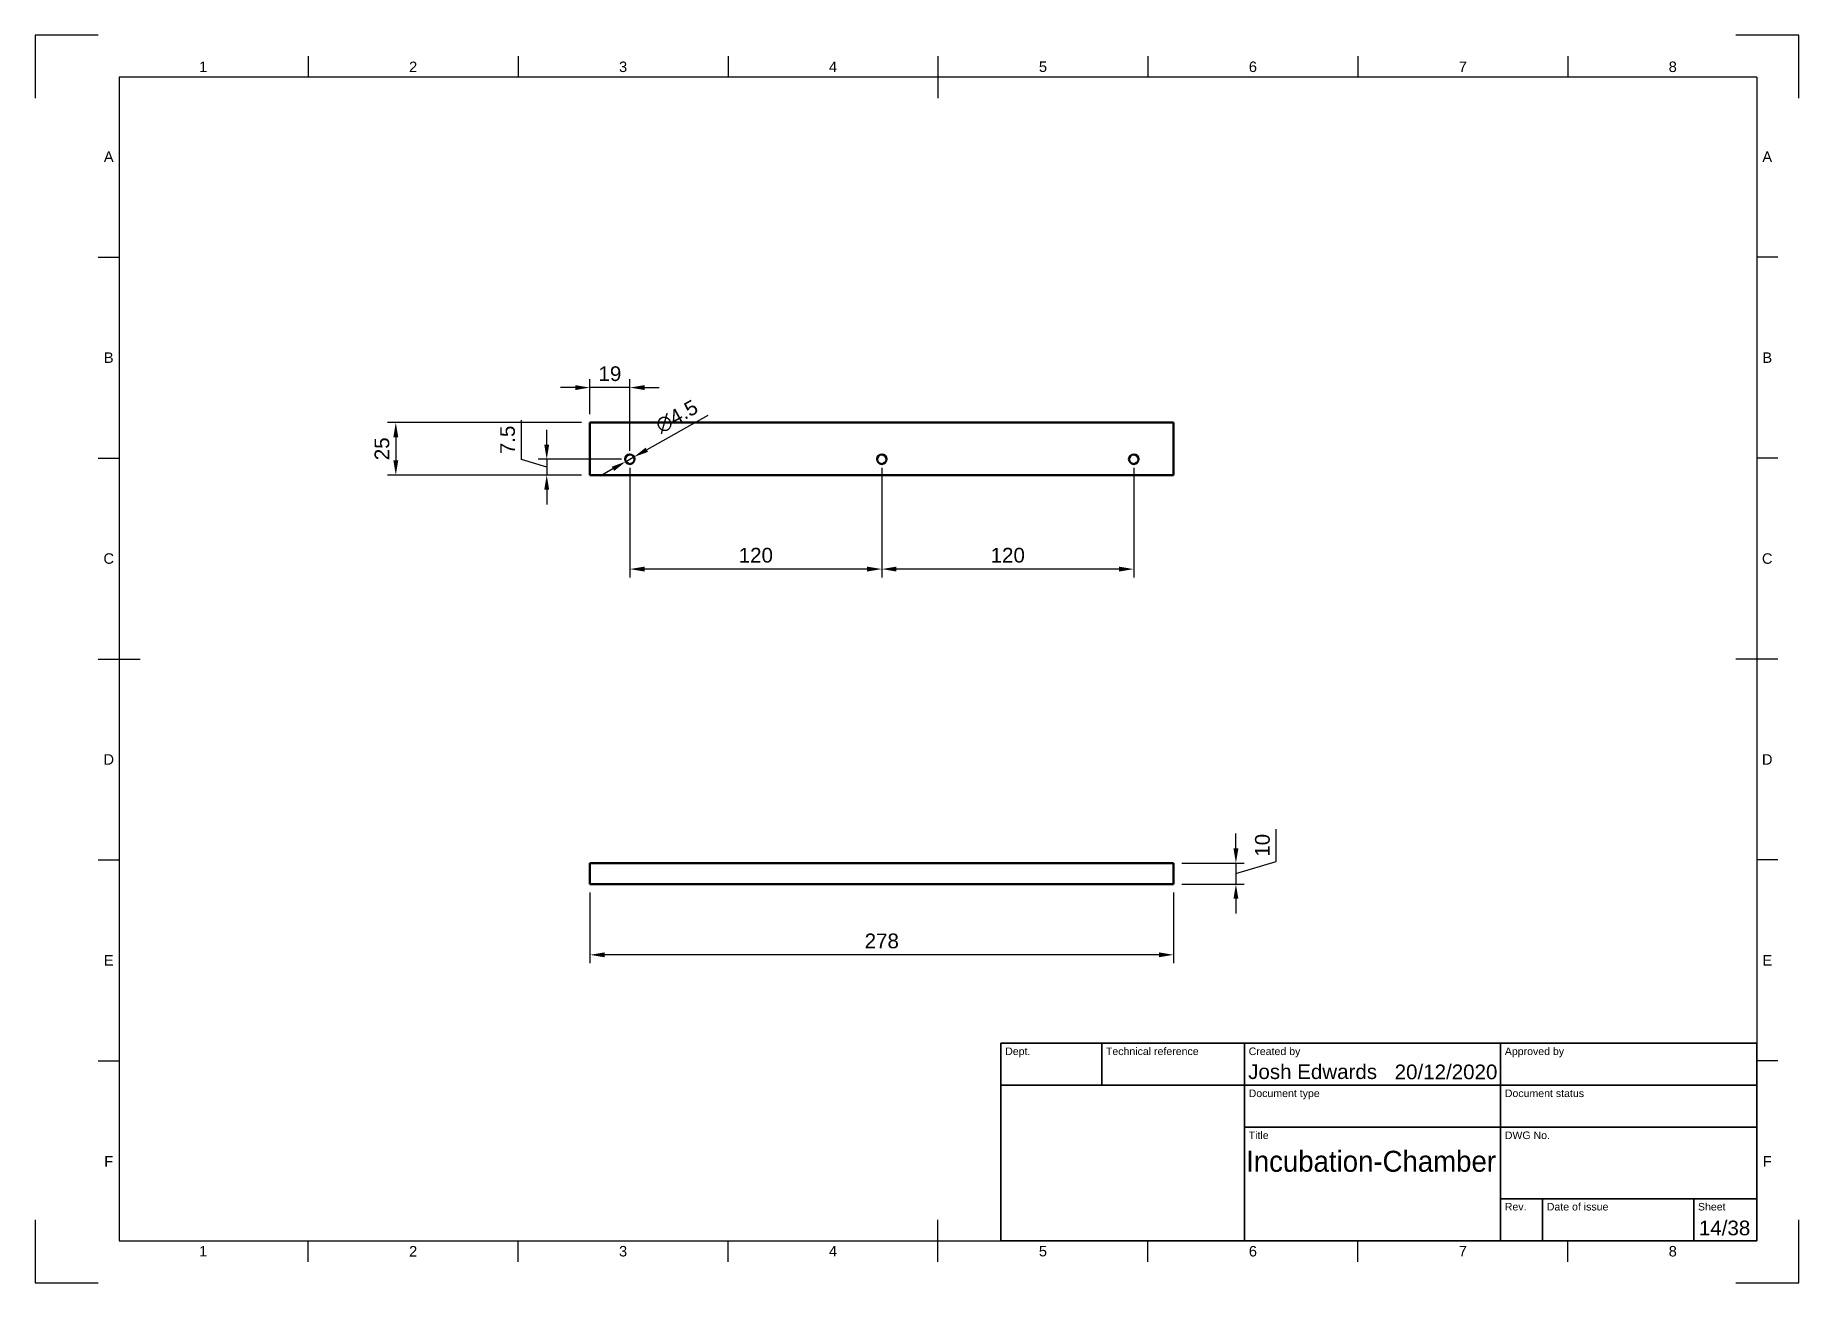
# Model space of a CAD drawing. Header units: millimetres. Extents: x 0 to 420, y 0 to 297.
import ezdxf
from ezdxf.enums import TextEntityAlignment as Align

# ---------------------------------------------------------------- set-up
doc = ezdxf.new("R2010")
doc.units = ezdxf.units.MM
doc.header["$LTSCALE"] = 0.75
for name, color, linetype, lineweight in [('Border', 7, 'Continuous', 25), ('Dimensions', 7, 'Continuous', 25), ('TitleBlock', 7, 'Continuous', 35), ('Visible', 7, 'Continuous', 50)]:
    doc.layers.add(name, color=color, linetype=linetype, lineweight=lineweight)
doc.styles.add('FusionTitle', font='arial.ttf')
doc.styles.get("Standard").update_dxf_attribs({"font": 'arial.ttf'})
doc.dimstyles.new('ISO-25', dxfattribs={"dimtxt": 3.5, "dimasz": 3.5, "dimexe": 2, "dimexo": 2, "dimgap": 1.5, "dimtad": 1, "dimzin": 12, "dimdsep": 46, "dimtxsty": 'Standard', "dimcen": 0, "dimclrd": 256, "dimclre": 256, "dimclrt": 256, "dimazin": 3, "dimtp": 0.1, "dimtm": 0.1, "dimtfac": 0.714, "dimtmove": 1, "dimatfit": 3, "dimfxl": 1, "dimtzin": 12, "dimarcsym": 0})

# ---------------------------------------------------------------- blocks, each defined once
blk = doc.blocks.new('ISO_A3_SHEET')
at = {"layer": 'Border'}
for p, q in [((65, 292), (65, 287)), ((115, 292), (115, 287)), ((165, 292), (165, 287)), ((215, 292), (215, 282)), ((265, 292), (265, 287)), ((315, 292), (315, 287)), ((365, 292), (365, 287)), ((410, 287), (20, 287)), ((20, 287), (20, 10)), ((410, 287), (410, 10)), ((15, 244.16666), (20, 244.16666)), ((415, 244.16666), (410, 244.16666)), ((15, 196.33333), (20, 196.33333)), ((415, 196.33333), (410, 196.33333)), ((15, 148.5), (25, 148.5)), ((415, 148.5), (405, 148.5)), ((15, 100.66667), (20, 100.66667)), ((415, 100.66667), (410, 100.66667)), ((15, 52.83334), (20, 52.83334)), ((415, 52.83334), (410, 52.83334)), ((215, 5), (215, 15)), ((20, 10), (410, 10)), ((65, 5), (65, 10)), ((115, 5), (115, 10)), ((165, 5), (165, 10)), ((265, 5), (265, 10)), ((315, 5), (315, 10)), ((365, 5), (365, 10))]:
    blk.add_line(p, q, dxfattribs=at)
at = {"layer": 'Defpoints'}
for p, q in [((15, 297), (0, 297)), ((0, 297), (0, 282)), ((420, 297), (405, 297)), ((420, 282), (420, 297)), ((0, 15), (0, 0)), ((420, 0), (420, 15)), ((0, 0), (15, 0)), ((405, 0), (420, 0))]:
    blk.add_line(p, q, dxfattribs=at)
at = {"layer": 'Border', "style": 'FusionTitle'}
for s, p in [('1', (40, 289.5)), ('2', (90, 289.5)), ('3', (140, 289.5)), ('4', (190, 289.5)), ('5', (240, 289.5)), ('6', (290, 289.5)), ('7', (340, 289.5)), ('8', (390, 289.5)), ('A', (17.5, 268.08333)), ('A', (412.5, 268.08333)), ('B', (17.5, 220.25)), ('B', (412.5, 220.25)), ('C', (17.5, 172.41667)), ('C', (412.5, 172.41667)), ('D', (17.5, 124.58334)), ('D', (412.5, 124.58334)), ('E', (17.5, 76.75001)), ('E', (412.5, 76.75001)), ('F', (17.5, 28.91668)), ('F', (412.5, 28.91668)), ('1', (40, 7.5)), ('2', (90, 7.5)), ('3', (140, 7.5)), ('4', (190, 7.5)), ('5', (240, 7.5)), ('6', (290, 7.5)), ('7', (340, 7.5)), ('8', (390, 7.5))]:
    blk.add_text(s, height=2.5, dxfattribs=at).set_placement(p, align=Align.MIDDLE)
blk = doc.blocks.new('ISO_TITLEBLOCK')
at = {"layer": 'TitleBlock'}
for p, q in [((0, 47), (-180, 47)), ((-180, 47), (-180, 0)), ((-156, 37), (-156, 47)), ((-122, 0), (-122, 47)), ((-61, 0), (-61, 47)), ((0, 0), (0, 47)), ((-180, 37), (0, 37)), ((-122, 27), (0, 27)), ((-61, 10), (0, 10)), ((-51, 0), (-51, 10)), ((-15, 0), (-15, 10)), ((-180, 0), (0, 0))]:
    blk.add_line(p, q, dxfattribs=at)
at = {"layer": 'TitleBlock', "style": 'FusionTitle'}
for s, p in [('Dept.', (-179, 46)), ('Technical reference', (-155, 46)), ('Created by', (-121, 46)), ('Approved by', (-60, 46)), ('Document type', (-121, 36)), ('Document status', (-60, 36)), ('Title', (-121, 26)), ('DWG No.', (-60, 26)), ('Rev.', (-60, 9)), ('Date of issue', (-50, 9)), ('Sheet', (-14, 9))]:
    blk.add_text(s, height=1.8, dxfattribs=at).set_placement(p, align=Align.TOP_LEFT)
for tag, height, p in [('DEPT', 3.5, (-179, 42)), ('TECHNICAL_REFERENCE', 3.5, (-155, 42)), ('CREATED_BY', 3.5, (-121, 42)), ('APPROVED_BY', 3.5, (-60, 42)), ('DOCUMENT_TYPE', 3.5, (-121, 32)), ('DOCUMENT_STATUS', 3.5, (-60, 32)), ('TITLE_1', 5, (-121, 21.5)), ('TITLE_2', 5, (-121, 14)), ('TITLE_3', 5, (-121, 6.5)), ('DATE_OF_ISSUE', 3.5, (-50, 5))]:
    blk.add_attdef(tag, text='', height=height, dxfattribs=at).set_placement(p, align=Align.TOP_LEFT)
for tag, p in [('CREATED_DATE', (-62, 42)), ('APPROVED_DATE', (-0.99, 42))]:
    blk.add_attdef(tag, text='', height=3.5, dxfattribs=at).set_placement(p, align=Align.TOP_RIGHT)
for tag, height, p in [('DRAWING_NUMBER', 5, (-30.5, 19.75)), ('REV', 3.5, (-56, 4.85)), ('SHEET', 3.5, (-7.5, 4.85))]:
    blk.add_attdef(tag, text='', height=height, dxfattribs=at).set_placement(p, align=Align.TOP_CENTER)
blk = doc.blocks.new('*D13')
at = {"layer": 'Defpoints', "color": 0, "transparency": 16777216}
for p in [(132.113008, 94.922318), (271.113008, 94.922318), (132.113008, 78.069756)]:
    blk.add_point(p, dxfattribs=at)
at = {"layer": 'Dimensions', "lineweight": -2, "transparency": 16777216}
for p, q in [((132.113008, 92.922318), (132.113008, 76.069756)), ((271.113008, 92.922318), (271.113008, 76.069756)), ((267.613008, 78.069756), (135.613008, 78.069756))]:
    blk.add_line(p, q, dxfattribs=at)
at = {"layer": 'Dimensions', "transparency": 16777216}
for points in [[(135.613008, 78.653089), (135.613008, 77.486422), (132.113008, 78.069756)], [(267.613008, 78.653089), (267.613008, 77.486422), (271.113008, 78.069756)]]:
    blk.add_solid(points, dxfattribs=at)
at = {"layer": 'Dimensions', "transparency": 16777216, "insert": (201.613008, 81.356761), "char_height": 3.5, "attachment_point": 5}
blk.add_mtext('278', dxfattribs=at)
blk = doc.blocks.new('*D14')
at = {"layer": 'Defpoints', "color": 0, "transparency": 16777216}
for p in [(271.113008, 99.922318), (271.113008, 94.922318), (285.955239, 94.922318)]:
    blk.add_point(p, dxfattribs=at)
at = {"layer": 'Dimensions', "lineweight": -2, "transparency": 16777216}
for p, q in [((285.955239, 103.422318), (285.955239, 106.922318)), ((295.566256, 100.305622), (295.566256, 107.97786)), ((273.113008, 99.922318), (287.955239, 99.922318)), ((285.955239, 97.422318), (295.566256, 100.305622)), ((285.955239, 99.922318), (285.955239, 94.922318)), ((285.955239, 99.922318), (285.955239, 94.922318)), ((273.113008, 94.922318), (287.955239, 94.922318)), ((285.955239, 91.422318), (285.955239, 87.922318))]:
    blk.add_line(p, q, dxfattribs=at)
at = {"layer": 'Dimensions', "transparency": 16777216}
for points in [[(285.371906, 103.422318), (286.538573, 103.422318), (285.955239, 99.922318)], [(285.371906, 91.422318), (286.538573, 91.422318), (285.955239, 94.922318)]]:
    blk.add_solid(points, dxfattribs=at)
at = {"layer": 'Dimensions', "transparency": 16777216, "insert": (292.27925, 104.141741), "char_height": 3.5, "attachment_point": 5, "rotation": 90}
blk.add_mtext('10', dxfattribs=at)
blk = doc.blocks.new('*D15')
at = {"layer": 'Defpoints', "color": 0, "transparency": 16777216}
for p in [(132.113008, 204.795813), (85.867211, 192.295813), (132.113008, 192.295813)]:
    blk.add_point(p, dxfattribs=at)
at = {"layer": 'Dimensions', "lineweight": -2, "transparency": 16777216}
for p, q in [((130.113008, 204.795813), (83.867211, 204.795813)), ((85.867211, 201.295813), (85.867211, 195.795813)), ((130.113008, 192.295813), (83.867211, 192.295813))]:
    blk.add_line(p, q, dxfattribs=at)
at = {"layer": 'Dimensions', "transparency": 16777216}
for points in [[(85.283877, 201.295813), (86.450544, 201.295813), (85.867211, 204.795813)], [(85.283877, 195.795813), (86.450544, 195.795813), (85.867211, 192.295813)]]:
    blk.add_solid(points, dxfattribs=at)
at = {"layer": 'Dimensions', "transparency": 16777216, "insert": (82.580205, 198.545813), "char_height": 3.5, "attachment_point": 5, "rotation": 90}
blk.add_mtext('25', dxfattribs=at)
blk = doc.blocks.new('*D16')
at = {"layer": 'Defpoints', "color": 0, "transparency": 16777216}
for p in [(140.632412, 195.4944), (142.593604, 196.597227)]:
    blk.add_point(p, dxfattribs=at)
at = {"layer": 'Dimensions', "lineweight": -2, "transparency": 16777216}
for p, q in [((160.206275, 206.501274), (145.644346, 198.312736)), ((137.58167, 193.778891), (134.530928, 192.063382)), ((140.632412, 195.4944), (142.593604, 196.597227))]:
    blk.add_line(p, q, dxfattribs=at)
at = {"layer": 'Dimensions', "transparency": 16777216}
for points in [[(145.358428, 198.821193), (145.930264, 197.804279), (142.593604, 196.597227)], [(137.295752, 194.287348), (137.867588, 193.270434), (140.632412, 195.4944)]]:
    blk.add_solid(points, dxfattribs=at)
at = {"layer": 'Dimensions', "transparency": 16777216, "insert": (152.791593, 206.215168), "char_height": 3.5, "attachment_point": 5, "rotation": 29.35010997}
blk.add_mtext('∅4.5', dxfattribs=at)
blk = doc.blocks.new('*D17')
at = {"layer": 'Defpoints', "color": 0, "transparency": 16777216}
for p in [(132.113008, 213.120188), (132.113008, 204.795813), (141.613008, 196.045813)]:
    blk.add_point(p, dxfattribs=at)
at = {"layer": 'Dimensions', "lineweight": -2, "transparency": 16777216}
for p, q in [((132.113008, 206.795813), (132.113008, 215.120188)), ((141.613008, 198.045813), (141.613008, 215.120188)), ((128.613008, 213.120188), (125.113008, 213.120188)), ((141.613008, 213.120188), (132.113008, 213.120188)), ((145.113008, 213.120188), (148.613008, 213.120188))]:
    blk.add_line(p, q, dxfattribs=at)
at = {"layer": 'Dimensions', "transparency": 16777216}
for points in [[(128.613008, 213.703522), (128.613008, 212.536855), (132.113008, 213.120188)], [(145.113008, 213.703522), (145.113008, 212.536855), (141.613008, 213.120188)]]:
    blk.add_solid(points, dxfattribs=at)
at = {"layer": 'Dimensions', "transparency": 16777216, "insert": (136.863008, 216.407194), "char_height": 3.5, "attachment_point": 5}
blk.add_mtext('19', dxfattribs=at)
blk = doc.blocks.new('*D18')
at = {"layer": 'Defpoints', "color": 0, "transparency": 16777216}
for p in [(141.613008, 196.045813), (121.810966, 192.295813), (132.113008, 192.295813)]:
    blk.add_point(p, dxfattribs=at)
at = {"layer": 'Dimensions', "lineweight": -2, "transparency": 16777216}
for p, q in [((115.781123, 195.979766), (115.781123, 205.34948)), ((121.810966, 199.545813), (121.810966, 203.045813)), ((121.810966, 194.170813), (115.781123, 195.979766)), ((139.613008, 196.045813), (119.810966, 196.045813)), ((121.810966, 196.045813), (121.810966, 192.295813)), ((121.810966, 196.045813), (121.810966, 192.295813)), ((130.113008, 192.295813), (119.810966, 192.295813)), ((121.810966, 188.795813), (121.810966, 185.295813))]:
    blk.add_line(p, q, dxfattribs=at)
at = {"layer": 'Dimensions', "transparency": 16777216}
for points in [[(121.227633, 199.545813), (122.3943, 199.545813), (121.810966, 196.045813)], [(121.227633, 188.795813), (122.3943, 188.795813), (121.810966, 192.295813)]]:
    blk.add_solid(points, dxfattribs=at)
at = {"layer": 'Dimensions', "transparency": 16777216, "insert": (112.50128, 200.664623), "char_height": 3.5, "attachment_point": 5, "rotation": 90}
blk.add_mtext('7.5', dxfattribs=at)
blk = doc.blocks.new('*D19')
at = {"layer": 'Defpoints', "color": 0, "transparency": 16777216}
for p in [(141.613008, 196.045813), (201.613008, 196.045813), (141.613008, 169.904712)]:
    blk.add_point(p, dxfattribs=at)
at = {"layer": 'Dimensions', "lineweight": -2, "transparency": 16777216}
for p, q in [((141.613008, 194.045813), (141.613008, 167.904712)), ((201.613008, 194.045813), (201.613008, 167.904712)), ((198.113008, 169.904712), (145.113008, 169.904712))]:
    blk.add_line(p, q, dxfattribs=at)
at = {"layer": 'Dimensions', "transparency": 16777216}
for points in [[(145.113008, 170.488046), (145.113008, 169.321379), (141.613008, 169.904712)], [(198.113008, 170.488046), (198.113008, 169.321379), (201.613008, 169.904712)]]:
    blk.add_solid(points, dxfattribs=at)
at = {"layer": 'Dimensions', "transparency": 16777216, "insert": (171.613008, 173.191718), "char_height": 3.5, "attachment_point": 5}
blk.add_mtext('120', dxfattribs=at)
blk = doc.blocks.new('*D20')
at = {"layer": 'Defpoints', "color": 0, "transparency": 16777216}
for p in [(201.613008, 196.045813), (261.613008, 196.045813), (201.613008, 169.904712)]:
    blk.add_point(p, dxfattribs=at)
at = {"layer": 'Dimensions', "lineweight": -2, "transparency": 16777216}
for p, q in [((201.613008, 194.045813), (201.613008, 167.904712)), ((261.613008, 194.045813), (261.613008, 167.904712)), ((258.113008, 169.904712), (205.113008, 169.904712))]:
    blk.add_line(p, q, dxfattribs=at)
at = {"layer": 'Dimensions', "transparency": 16777216}
for points in [[(205.113008, 170.488046), (205.113008, 169.321379), (201.613008, 169.904712)], [(258.113008, 170.488046), (258.113008, 169.321379), (261.613008, 169.904712)]]:
    blk.add_solid(points, dxfattribs=at)
at = {"layer": 'Dimensions', "transparency": 16777216, "insert": (231.613008, 173.191718), "char_height": 3.5, "attachment_point": 5}
blk.add_mtext('120', dxfattribs=at)

msp = doc.modelspace()

# ---------------------------------------------------------------- linework, layer by layer
at = {"layer": 'Visible', "extrusion": (0, 2.967e-13, -1)}
for p, q in [((132.113008, 204.795813, 2.5), (132.113008, 192.295813, 2.5)), ((271.113008, 204.795813, 2.5), (132.113008, 204.795813, 2.5)), ((271.113008, 192.295813, 2.5), (271.113008, 204.795813, 2.5)), ((132.113008, 192.295813, 2.5), (271.113008, 192.295813, 2.5))]:
    msp.add_line(p, q, dxfattribs=at)
at = {"layer": 'Visible', "extrusion": (0, 1, 0)}
for p, q in [((132.113008, 99.922318, 6.25), (132.113008, 94.922318, 6.25)), ((132.113008, 99.922318, 6.25), (271.113008, 99.922318, 6.25)), ((271.113008, 99.922318, 6.25), (271.113008, 94.922318, 6.25)), ((271.113008, 94.922318, 6.25), (132.113008, 94.922318, 6.25))]:
    msp.add_line(p, q, dxfattribs=at)
at = {"layer": 'Visible', "extrusion": (0, 2.967e-13, -1)}
for centre in [(-141.613008, 196.045813, -2.5), (-201.613008, 196.045813, -2.5), (-261.613008, 196.045813, -2.5)]:
    msp.add_circle(centre, 1.125, dxfattribs=at)

# ---------------------------------------------------------------- block references
at = {"layer": 'Border'}
msp.add_blockref('ISO_A3_SHEET', (0, 0), dxfattribs=at)
at = {"layer": 'TitleBlock'}
ref = msp.add_blockref('ISO_TITLEBLOCK', (410, 10), dxfattribs=at)
ref.add_attrib('CREATED_DATE_001', '20/12/2020', (323.762619, 48.440314), dxfattribs={"height": 3.5, "style": 'FusionTitle'})
ref.add_attrib('SHEET_001', '14/38', (396.223397, 11.290314), dxfattribs={"height": 3.5, "style": 'FusionTitle'})
ref.add_attrib('TITLE_1_001', 'Incubation-Chamber', (288.387328, 26.414734), dxfattribs={"height": 5, "style": 'FusionTitle', "width": 0.9405})
ref.add_attrib('CREATED_BY_001', 'Josh Edwards', (288.86869, 48.5), dxfattribs={"height": 3.5, "style": 'FusionTitle'})

# ---------------------------------------------------------------- dimensions: what is measured, and where the dimension line sits
at = {"layer": 'Dimensions'}
for base, p1, p2, picture, middle in [((132.113008, 213.120188), (141.613008, 196.045813), (132.113008, 204.795813), '*D17', (136.863008, 216.407194)), ((132.113008, 78.069756), (271.113008, 94.922318), (132.113008, 94.922318), '*D13', (201.613008, 81.356761))]:
    dim = msp.add_linear_dim(base=base, p1=p1, p2=p2, dimstyle='ISO-25', override={"dimlfac": 2, "dimclrd": 256, "dimclre": 256}, dxfattribs=at)
    dim.commit()
    dim.dimension.update_dxf_attribs({"geometry": picture, "text_midpoint": middle})
dim = msp.add_diameter_dim_2p(p1=(140.632412, 195.4944), p2=(142.593604, 196.597227), dimstyle='ISO-25', override={"dimlfac": 2, "dimclrd": 256, "dimclre": 256}, dxfattribs=at)
dim.commit()
dim.dimension.update_dxf_attribs({"geometry": '*D16', "text_midpoint": (152.791593, 206.215168)})
for p1, p2, distance, picture, middle in [((132.113008, 204.795813), (132.113008, 192.295813), -46.245797, '*D15', (82.580205, 198.545813)), ((201.613008, 196.045813), (141.613008, 196.045813), 26.141101, '*D19', (171.613008, 173.191718)), ((261.613008, 196.045813), (201.613008, 196.045813), 26.141101, '*D20', (231.613008, 173.191718)), ((271.113008, 99.922318), (271.113008, 94.922318), 14.842231, '*D14', (292.27925, 101.805622))]:
    dim = msp.add_aligned_dim(p1=p1, p2=p2, distance=distance, dimstyle='ISO-25', override={"dimlfac": 2, "dimclrd": 256, "dimclre": 256}, dxfattribs=at)
    dim.commit()
    dim.dimension.update_dxf_attribs({"geometry": picture, "text_midpoint": middle})
dim = msp.add_linear_dim(base=(121.810966, 192.295813), p1=(141.613008, 196.045813), p2=(132.113008, 192.295813), angle=90, dimstyle='ISO-25', override={"dimlfac": 2, "dimclrd": 256, "dimclre": 256}, dxfattribs=at)
dim.commit()
dim.dimension.update_dxf_attribs({"geometry": '*D18', "text_midpoint": (112.50128, 197.479766)})

doc.saveas('drawing.dxf')
